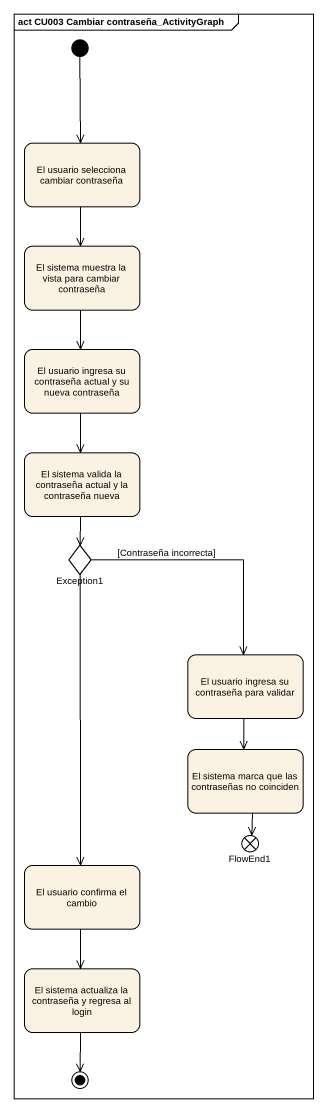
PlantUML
@startuml
mainframe act CU003 Cambiar contraseña_ActivityGraph
hide empty description
state "El usuario selecciona cambiar contraseña" as El_usuario_selecciona
state "El sistema muestra la vista para cambiar contraseña" as El_sistema_muestra_la_vista
state "El usuario ingresa su contraseña actual y su nueva contraseña" as El_usuario_ingresa_su
state "El sistema valida la contraseña actual y la contraseña nueva" as El_sistema_valida_la
state Exception1 <<choice>>
state "El usuario ingresa su contraseña para validar" as El_usuario_ingresa_su_2
state "El sistema marca que las contraseñas no coinciden" as El_sistema_marca_que_las
state FlowEnd1 <<end>>
state "El usuario confirma el cambio" as El_usuario_confirma_el
state "El sistema actualiza la contraseña y regresa al login" as El_sistema_actualiza_la
[*] --> El_usuario_selecciona
El_usuario_selecciona --> El_sistema_muestra_la_vista
El_sistema_muestra_la_vista --> El_usuario_ingresa_su
El_usuario_ingresa_su --> El_sistema_valida_la
El_sistema_valida_la --> Exception1
Exception1 --> El_usuario_ingresa_su_2 : [Contraseña incorrecta]
Exception1 --> El_usuario_confirma_el
El_usuario_ingresa_su_2 --> El_sistema_marca_que_las
El_sistema_marca_que_las --> FlowEnd1
El_usuario_confirma_el --> El_sistema_actualiza_la
El_sistema_actualiza_la --> [*]
@enduml
